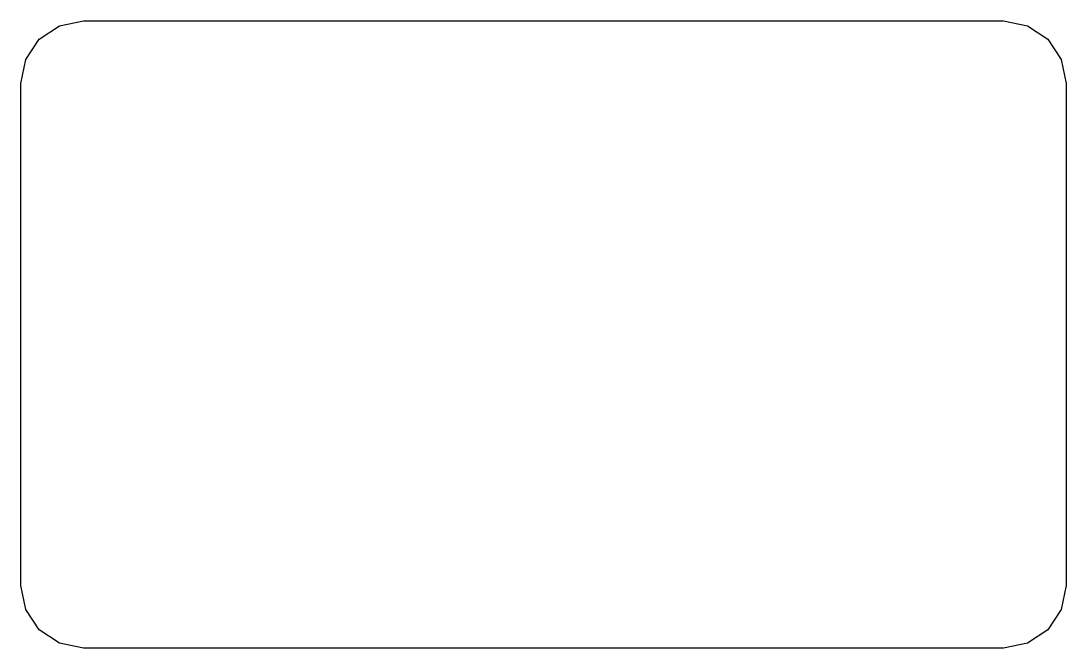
# Model space of a CAD drawing. Header units: millimetres. Extents: x 73.6 to 173.5, y -158 to -94.8.
# Drawn here: x 102.659 to 104.159, y -108.814 to -107.914 of the extents above; entities that cross this region are included whole.
import ezdxf

# ---------------------------------------------------------------- set-up
doc = ezdxf.new("R2010")
doc.units = ezdxf.units.MM
doc.layers.add('F.Mask', color=201, linetype='CONTINUOUS', true_color=0xd864ff)

msp = doc.modelspace()

# ---------------------------------------------------------------- linework, layer by layer
at = {"layer": 'F.Mask', "linetype": 'CONTINUOUS'}
for p, q in [((102.68536, -107.94036), (102.714558, -107.920851)), ((102.714558, -107.920851), (102.749, -107.914)), ((102.749, -107.914), (104.069, -107.914)), ((104.069, -107.914), (104.103442, -107.920851)), ((104.103442, -107.920851), (104.13264, -107.94036)), ((102.665851, -107.969558), (102.68536, -107.94036)), ((104.13264, -107.94036), (104.152149, -107.969558)), ((102.659, -108.004), (102.665851, -107.969558)), ((104.152149, -107.969558), (104.159, -108.004)), ((102.659, -108.724), (102.659, -108.004)), ((104.159, -108.004), (104.159, -108.724)), ((102.665851, -108.758442), (102.659, -108.724)), ((104.159, -108.724), (104.152149, -108.758442)), ((102.68536, -108.78764), (102.665851, -108.758442)), ((104.152149, -108.758442), (104.13264, -108.78764)), ((102.714558, -108.807149), (102.68536, -108.78764)), ((104.13264, -108.78764), (104.103442, -108.807149)), ((102.749, -108.814), (102.714558, -108.807149)), ((104.103442, -108.807149), (104.069, -108.814)), ((104.069, -108.814), (102.749, -108.814))]:
    msp.add_line(p, q, dxfattribs=at)

doc.saveas('drawing.dxf')
